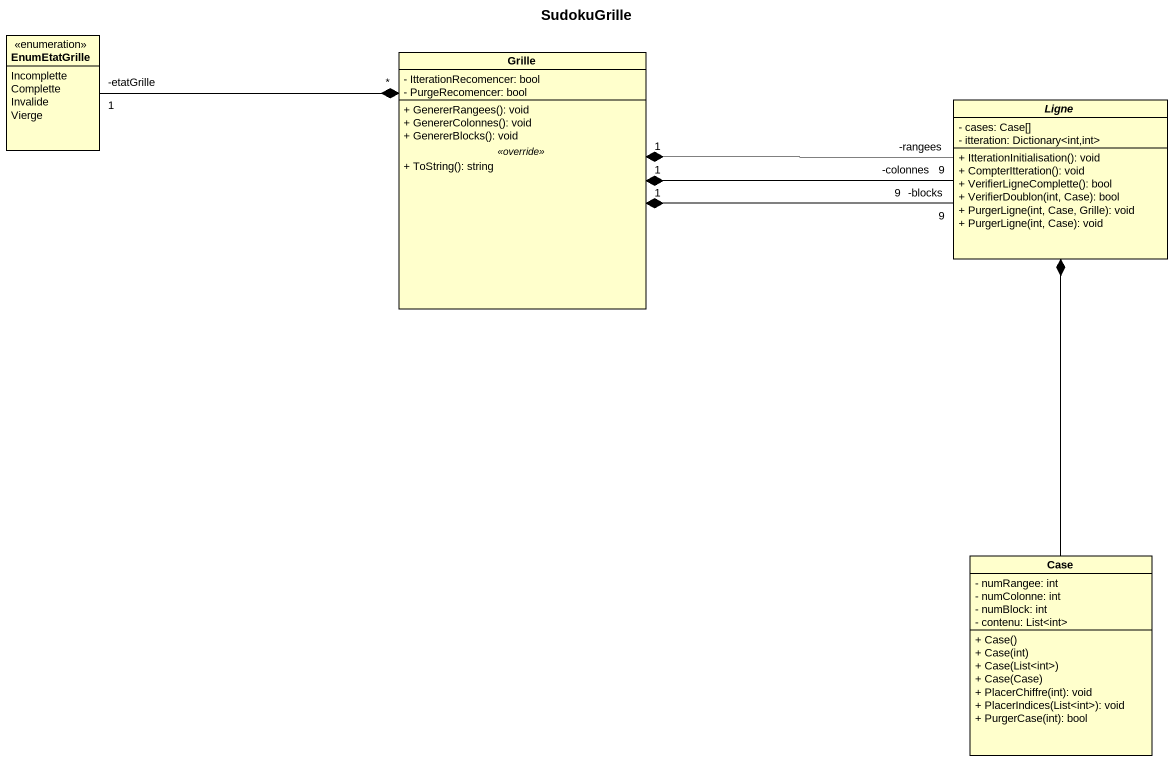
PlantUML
@startuml
title SudokuGrille
hide circle
hide empty members
skinparam classAttributeIconSize 0
enum EnumEtatGrille {
  Incomplette
  Complette
  Invalide
  Vierge
}
class Grille {
  - ItterationRecomencer: bool
  - PurgeRecomencer: bool
  --
  + GenererRangees(): void
  + GenererColonnes(): void
  + GenererBlocks(): void
  .. <<override>> ..
  + ToString(): string
}
abstract class Ligne {
  - cases: Case[]
  - itteration: Dictionary<int,int>
  + ItterationInitialisation(): void
  + CompterItteration(): void
  + VerifierLigneComplette(): bool
  + VerifierDoublon(int, Case): bool
  + PurgerLigne(int, Case, Grille): void
  + PurgerLigne(int, Case): void
}
class Case {
  - numRangee: int
  - numColonne: int
  - numBlock: int
  - contenu: List<int>
  + Case()
  + Case(int)
  + Case(List<int>)
  + Case(Case)
  + PlacerChiffre(int): void
  + PlacerIndices(List<int>): void
  + PurgerCase(int): bool
}
EnumEtatGrille "-etatGrille\n1" -right-* "*" Grille
Ligne "-rangees\n9" -left-* "1" Grille
Ligne "-blocks\n9" -left-* "1" Grille
Ligne "-colonnes\n9" -left-* "1" Grille
Case -up-* Ligne
@enduml
